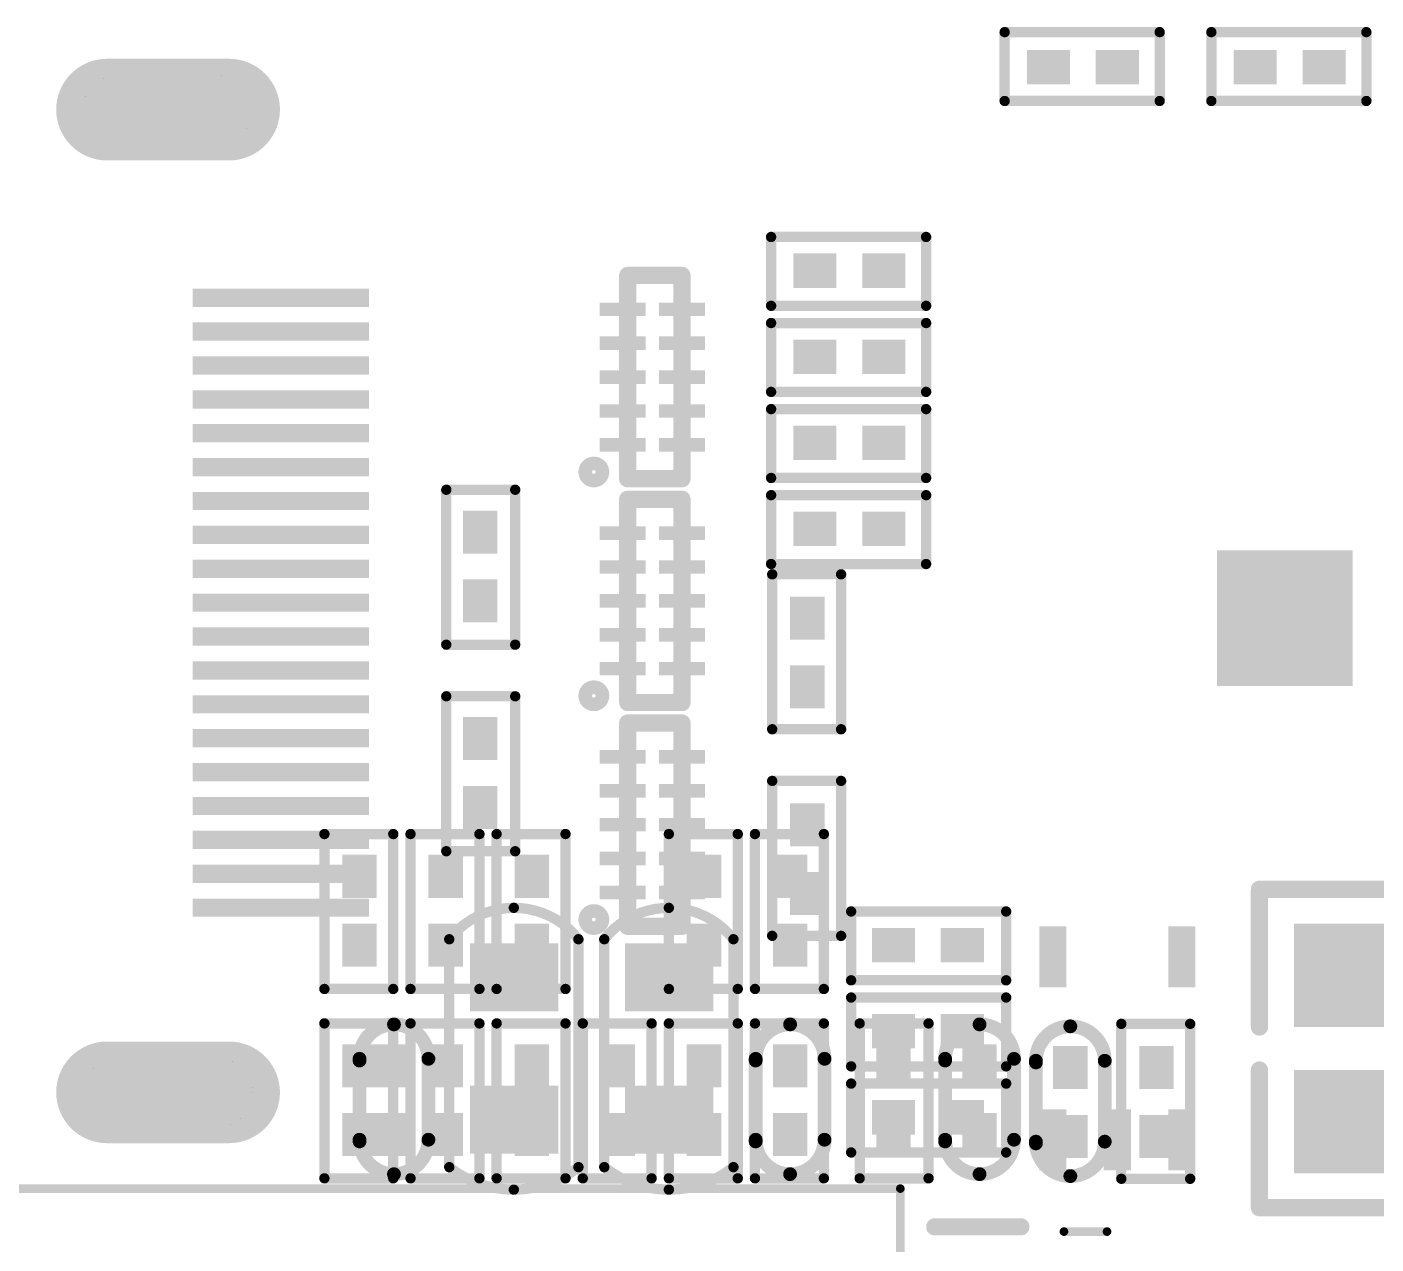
# Model space of a CAD drawing. Extents: x -400 to 4142, y 20 to 2756.
# Drawn here: x 347 to 1130, y 766 to 1473 of the extents above; entities that cross this region are included whole.
import ezdxf

# ---------------------------------------------------------------- set-up
doc = ezdxf.new("R2010")
doc.units = 0
doc.header["$MEASUREMENT"] = 0
for name, color, linetype in [('COMP_OUTLINE_BOTTOM', 6, 'Continuous'), ('COMP_OUTLINE_TOP', 4, 'Continuous'), ('DRILLHOLE', 10, 'Continuous'), ('PADLAYER_BOTTOM', 7, 'Continuous'), ('PADLAYER_TOP', 5, 'Continuous')]:
    doc.layers.add(name, color=color, linetype=linetype)

msp = doc.modelspace()

# ---------------------------------------------------------------- linework, layer by layer
at = {"layer": 'COMP_OUTLINE_BOTTOM'}
for points, const_width in [([(1004.57, 1470.39), (914.57, 1470.39)], 6), ([(914.57, 1470.39), (914.57, 1430.39)], 6), ([(1004.57, 1430.39), (1004.57, 1470.39)], 6), ([(1124.57, 1470.39), (1034.57, 1470.39)], 6), ([(1034.57, 1470.39), (1034.57, 1430.39)], 6), ([(1124.57, 1430.39), (1124.57, 1470.39)], 6), ([(914.57, 1430.39), (1004.57, 1430.39)], 6), ([(1034.57, 1430.39), (1124.57, 1430.39)], 6), ([(559.61, 1004.57), (519.61, 1004.57)], 6), ([(519.61, 1004.57), (519.61, 914.57)], 6), ([(559.61, 914.57), (559.61, 1004.57)], 6), ([(609.61, 1004.57), (569.61, 1004.57)], 6), ([(569.61, 1004.57), (569.61, 914.57)], 6), ([(609.61, 914.57), (609.61, 1004.57)], 6), ([(659.61, 1004.57), (619.61, 1004.57)], 6), ([(619.61, 1004.57), (619.61, 914.57)], 6), ([(659.61, 914.57), (659.61, 1004.57)], 6), ([(759.61, 1004.57), (719.61, 1004.57)], 6), ([(719.61, 1004.57), (719.61, 914.57)], 6), ([(759.61, 914.57), (759.61, 1004.57)], 6), ([(809.61, 1004.57), (769.61, 1004.57)], 6), ([(769.61, 1004.57), (769.61, 914.57)], 6), ([(809.61, 914.57), (809.61, 1004.57)], 6), ([(1157.5, 972.5), (1062.5, 972.5)], 10), ([(1062.5, 972.5), (1062.5, 892.5)], 10), ([(825.43, 959.61), (825.43, 919.61)], 6), ([(915.43, 959.61), (825.43, 959.61)], 6), ([(915.43, 919.61), (915.43, 959.61)], 6), ([(519.61, 914.57), (559.61, 914.57)], 6), ([(569.61, 914.57), (609.61, 914.57)], 6), ([(619.61, 914.57), (659.61, 914.57)], 6), ([(719.61, 914.57), (759.61, 914.57)], 6), ([(769.61, 914.57), (809.61, 914.57)], 6), ([(825.43, 919.61), (915.43, 919.61)], 6), ([(825.43, 909.61), (825.43, 869.61)], 6), ([(915.43, 909.61), (825.43, 909.61)], 6), ([(915.43, 869.61), (915.43, 909.61)], 6), ([(559.61, 894.57), (519.61, 894.57)], 6), ([(519.61, 894.57), (519.61, 804.57)], 6), ([(559.61, 804.57), (559.61, 894.57)], 6), ([(609.61, 894.57), (569.61, 894.57)], 6), ([(569.61, 894.57), (569.61, 804.57)], 6), ([(609.61, 804.57), (609.61, 894.57)], 6), ([(659.61, 894.57), (619.61, 894.57)], 6), ([(619.61, 894.57), (619.61, 804.57)], 6), ([(659.61, 804.57), (659.61, 894.57)], 6), ([(709.61, 894.57), (669.61, 894.57)], 6), ([(669.61, 894.57), (669.61, 804.57)], 6), ([(709.61, 804.57), (709.61, 894.57)], 6), ([(759.61, 894.57), (719.61, 894.57)], 6), ([(719.61, 894.57), (719.61, 804.57)], 6), ([(759.61, 804.57), (759.61, 894.57)], 6), ([(809.61, 894.57), (769.61, 894.57)], 6), ([(769.61, 894.57), (769.61, 804.57)], 6), ([(809.61, 804.57), (809.61, 894.57)], 6), ([(825.43, 869.61), (915.43, 869.61)], 6), ([(1062.5, 787.5), (1062.5, 867.5)], 10), ([(825.43, 859.61), (825.43, 819.61)], 6), ([(915.43, 859.61), (825.43, 859.61)], 6), ([(915.43, 819.61), (915.43, 859.61)], 6), ([(825.43, 819.61), (915.43, 819.61)], 6), ([(519.61, 804.57), (559.61, 804.57)], 6), ([(569.61, 804.57), (609.61, 804.57)], 6), ([(619.61, 804.57), (659.61, 804.57)], 6), ([(669.61, 804.57), (709.61, 804.57)], 6), ([(719.61, 804.57), (759.61, 804.57)], 6), ([(769.61, 804.57), (809.61, 804.57)], 6), ([(854, 798.622), (179, 798.622)], 5), ([(854, 298.622), (854, 798.622)], 5), ([(1157.5, 787.5), (1062.5, 787.5)], 10), ([(949, 773.622), (974, 773.622)], 5)]:
    msp.add_lwpolyline(points, dxfattribs=dict(at, const_width=const_width))
for points, const_width in [([(913.07, 1470.39, 1), (916.07, 1470.39, 1)], 3), ([(913.07, 1470.39, 1), (916.07, 1470.39, 1)], 3), ([(1003.07, 1470.39, 1), (1006.07, 1470.39, 1)], 3), ([(1003.07, 1470.39, 1), (1006.07, 1470.39, 1)], 3), ([(1033.07, 1470.39, 1), (1036.07, 1470.39, 1)], 3), ([(1033.07, 1470.39, 1), (1036.07, 1470.39, 1)], 3), ([(1123.07, 1470.39, 1), (1126.07, 1470.39, 1)], 3), ([(1123.07, 1470.39, 1), (1126.07, 1470.39, 1)], 3), ([(913.07, 1430.39, 1), (916.07, 1430.39, 1)], 3), ([(913.07, 1430.39, 1), (916.07, 1430.39, 1)], 3), ([(1003.07, 1430.39, 1), (1006.07, 1430.39, 1)], 3), ([(1003.07, 1430.39, 1), (1006.07, 1430.39, 1)], 3), ([(1033.07, 1430.39, 1), (1036.07, 1430.39, 1)], 3), ([(1033.07, 1430.39, 1), (1036.07, 1430.39, 1)], 3), ([(1123.07, 1430.39, 1), (1126.07, 1430.39, 1)], 3), ([(1123.07, 1430.39, 1), (1126.07, 1430.39, 1)], 3), ([(518.11, 1004.57, 1), (521.11, 1004.57, 1)], 3), ([(518.11, 1004.57, 1), (521.11, 1004.57, 1)], 3), ([(558.11, 1004.57, 1), (561.11, 1004.57, 1)], 3), ([(558.11, 1004.57, 1), (561.11, 1004.57, 1)], 3), ([(568.11, 1004.57, 1), (571.11, 1004.57, 1)], 3), ([(568.11, 1004.57, 1), (571.11, 1004.57, 1)], 3), ([(608.11, 1004.57, 1), (611.11, 1004.57, 1)], 3), ([(608.11, 1004.57, 1), (611.11, 1004.57, 1)], 3), ([(618.11, 1004.57, 1), (621.11, 1004.57, 1)], 3), ([(618.11, 1004.57, 1), (621.11, 1004.57, 1)], 3), ([(658.11, 1004.57, 1), (661.11, 1004.57, 1)], 3), ([(658.11, 1004.57, 1), (661.11, 1004.57, 1)], 3), ([(718.11, 1004.57, 1), (721.11, 1004.57, 1)], 3), ([(718.11, 1004.57, 1), (721.11, 1004.57, 1)], 3), ([(758.11, 1004.57, 1), (761.11, 1004.57, 1)], 3), ([(758.11, 1004.57, 1), (761.11, 1004.57, 1)], 3), ([(768.11, 1004.57, 1), (771.11, 1004.57, 1)], 3), ([(768.11, 1004.57, 1), (771.11, 1004.57, 1)], 3), ([(808.11, 1004.57, 1), (811.11, 1004.57, 1)], 3), ([(808.11, 1004.57, 1), (811.11, 1004.57, 1)], 3), ([(1060, 972.5, 1), (1065, 972.5, 1)], 5), ([(1060, 972.5, 1), (1065, 972.5, 1)], 5), ([(823.93, 959.61, 1), (826.93, 959.61, 1)], 3), ([(823.93, 959.61, 1), (826.93, 959.61, 1)], 3), ([(913.93, 959.61, 1), (916.93, 959.61, 1)], 3), ([(913.93, 959.61, 1), (916.93, 959.61, 1)], 3), ([(518.11, 914.57, 1), (521.11, 914.57, 1)], 3), ([(518.11, 914.57, 1), (521.11, 914.57, 1)], 3), ([(558.11, 914.57, 1), (561.11, 914.57, 1)], 3), ([(558.11, 914.57, 1), (561.11, 914.57, 1)], 3), ([(568.11, 914.57, 1), (571.11, 914.57, 1)], 3), ([(568.11, 914.57, 1), (571.11, 914.57, 1)], 3), ([(608.11, 914.57, 1), (611.11, 914.57, 1)], 3), ([(608.11, 914.57, 1), (611.11, 914.57, 1)], 3), ([(618.11, 914.57, 1), (621.11, 914.57, 1)], 3), ([(618.11, 914.57, 1), (621.11, 914.57, 1)], 3), ([(658.11, 914.57, 1), (661.11, 914.57, 1)], 3), ([(658.11, 914.57, 1), (661.11, 914.57, 1)], 3), ([(718.11, 914.57, 1), (721.11, 914.57, 1)], 3), ([(718.11, 914.57, 1), (721.11, 914.57, 1)], 3), ([(758.11, 914.57, 1), (761.11, 914.57, 1)], 3), ([(758.11, 914.57, 1), (761.11, 914.57, 1)], 3), ([(768.11, 914.57, 1), (771.11, 914.57, 1)], 3), ([(768.11, 914.57, 1), (771.11, 914.57, 1)], 3), ([(808.11, 914.57, 1), (811.11, 914.57, 1)], 3), ([(808.11, 914.57, 1), (811.11, 914.57, 1)], 3), ([(823.93, 919.61, 1), (826.93, 919.61, 1)], 3), ([(823.93, 919.61, 1), (826.93, 919.61, 1)], 3), ([(913.93, 919.61, 1), (916.93, 919.61, 1)], 3), ([(913.93, 919.61, 1), (916.93, 919.61, 1)], 3), ([(823.93, 909.61, 1), (826.93, 909.61, 1)], 3), ([(823.93, 909.61, 1), (826.93, 909.61, 1)], 3), ([(913.93, 909.61, 1), (916.93, 909.61, 1)], 3), ([(913.93, 909.61, 1), (916.93, 909.61, 1)], 3), ([(518.11, 894.57, 1), (521.11, 894.57, 1)], 3), ([(518.11, 894.57, 1), (521.11, 894.57, 1)], 3), ([(558.11, 894.57, 1), (561.11, 894.57, 1)], 3), ([(558.11, 894.57, 1), (561.11, 894.57, 1)], 3), ([(568.11, 894.57, 1), (571.11, 894.57, 1)], 3), ([(568.11, 894.57, 1), (571.11, 894.57, 1)], 3), ([(608.11, 894.57, 1), (611.11, 894.57, 1)], 3), ([(608.11, 894.57, 1), (611.11, 894.57, 1)], 3), ([(618.11, 894.57, 1), (621.11, 894.57, 1)], 3), ([(618.11, 894.57, 1), (621.11, 894.57, 1)], 3), ([(658.11, 894.57, 1), (661.11, 894.57, 1)], 3), ([(658.11, 894.57, 1), (661.11, 894.57, 1)], 3), ([(668.11, 894.57, 1), (671.11, 894.57, 1)], 3), ([(668.11, 894.57, 1), (671.11, 894.57, 1)], 3), ([(708.11, 894.57, 1), (711.11, 894.57, 1)], 3), ([(708.11, 894.57, 1), (711.11, 894.57, 1)], 3), ([(718.11, 894.57, 1), (721.11, 894.57, 1)], 3), ([(718.11, 894.57, 1), (721.11, 894.57, 1)], 3), ([(758.11, 894.57, 1), (761.11, 894.57, 1)], 3), ([(758.11, 894.57, 1), (761.11, 894.57, 1)], 3), ([(768.11, 894.57, 1), (771.11, 894.57, 1)], 3), ([(768.11, 894.57, 1), (771.11, 894.57, 1)], 3), ([(808.11, 894.57, 1), (811.11, 894.57, 1)], 3), ([(808.11, 894.57, 1), (811.11, 894.57, 1)], 3), ([(1060, 892.5, 1), (1065, 892.5, 1)], 5), ([(823.93, 869.61, 1), (826.93, 869.61, 1)], 3), ([(823.93, 869.61, 1), (826.93, 869.61, 1)], 3), ([(913.93, 869.61, 1), (916.93, 869.61, 1)], 3), ([(913.93, 869.61, 1), (916.93, 869.61, 1)], 3), ([(1060, 867.5, 1), (1065, 867.5, 1)], 5), ([(823.93, 859.61, 1), (826.93, 859.61, 1)], 3), ([(823.93, 859.61, 1), (826.93, 859.61, 1)], 3), ([(913.93, 859.61, 1), (916.93, 859.61, 1)], 3), ([(913.93, 859.61, 1), (916.93, 859.61, 1)], 3), ([(823.93, 819.61, 1), (826.93, 819.61, 1)], 3), ([(823.93, 819.61, 1), (826.93, 819.61, 1)], 3), ([(913.93, 819.61, 1), (916.93, 819.61, 1)], 3), ([(913.93, 819.61, 1), (916.93, 819.61, 1)], 3), ([(518.11, 804.57, 1), (521.11, 804.57, 1)], 3), ([(518.11, 804.57, 1), (521.11, 804.57, 1)], 3), ([(558.11, 804.57, 1), (561.11, 804.57, 1)], 3), ([(558.11, 804.57, 1), (561.11, 804.57, 1)], 3), ([(568.11, 804.57, 1), (571.11, 804.57, 1)], 3), ([(568.11, 804.57, 1), (571.11, 804.57, 1)], 3), ([(608.11, 804.57, 1), (611.11, 804.57, 1)], 3), ([(608.11, 804.57, 1), (611.11, 804.57, 1)], 3), ([(618.11, 804.57, 1), (621.11, 804.57, 1)], 3), ([(618.11, 804.57, 1), (621.11, 804.57, 1)], 3), ([(658.11, 804.57, 1), (661.11, 804.57, 1)], 3), ([(658.11, 804.57, 1), (661.11, 804.57, 1)], 3), ([(668.11, 804.57, 1), (671.11, 804.57, 1)], 3), ([(668.11, 804.57, 1), (671.11, 804.57, 1)], 3), ([(708.11, 804.57, 1), (711.11, 804.57, 1)], 3), ([(708.11, 804.57, 1), (711.11, 804.57, 1)], 3), ([(718.11, 804.57, 1), (721.11, 804.57, 1)], 3), ([(718.11, 804.57, 1), (721.11, 804.57, 1)], 3), ([(758.11, 804.57, 1), (761.11, 804.57, 1)], 3), ([(758.11, 804.57, 1), (761.11, 804.57, 1)], 3), ([(768.11, 804.57, 1), (771.11, 804.57, 1)], 3), ([(768.11, 804.57, 1), (771.11, 804.57, 1)], 3), ([(808.11, 804.57, 1), (811.11, 804.57, 1)], 3), ([(808.11, 804.57, 1), (811.11, 804.57, 1)], 3), ([(852.75, 798.622, 1), (855.25, 798.622, 1)], 2.5), ([(852.75, 798.622, 1), (855.25, 798.622, 1)], 2.5), ([(1060, 787.5, 1), (1065, 787.5, 1)], 5), ([(1060, 787.5, 1), (1065, 787.5, 1)], 5), ([(947.75, 773.622, 1), (950.25, 773.622, 1)], 2.5), ([(972.75, 773.622, 1), (975.25, 773.622, 1)], 2.5)]:
    msp.add_lwpolyline(points, format="xyb", close=True, dxfattribs=dict(at, const_width=const_width))
at = {"layer": 'COMP_OUTLINE_TOP'}
for points, const_width in [([(778.97, 1311.41), (778.97, 1351.41)], 6), ([(778.97, 1351.41), (868.97, 1351.41)], 6), ([(868.97, 1351.41), (868.97, 1311.41)], 6), ([(695.728, 1210.945), (695.728, 1329.055)], 10), ([(695.728, 1329.055), (727.224, 1329.055)], 10), ([(727.224, 1329.055), (727.224, 1210.945)], 10), ([(868.97, 1311.41), (778.97, 1311.41)], 6), ([(778.97, 1261.41), (778.97, 1301.41)], 6), ([(778.97, 1301.41), (868.97, 1301.41)], 6), ([(868.97, 1301.41), (868.97, 1261.41)], 6), ([(868.97, 1261.41), (778.97, 1261.41)], 6), ([(778.97, 1211.41), (778.97, 1251.41)], 6), ([(778.97, 1251.41), (868.97, 1251.41)], 6), ([(868.97, 1251.41), (868.97, 1211.41)], 6), ([(727.224, 1210.945), (695.728, 1210.945)], 10), ([(868.97, 1211.41), (778.97, 1211.41)], 6), ([(590.39, 1204.57), (630.39, 1204.57)], 6), ([(590.39, 1114.57), (590.39, 1204.57)], 6), ([(630.39, 1204.57), (630.39, 1114.57)], 6), ([(695.728, 1080.945), (695.728, 1199.055)], 10), ([(695.728, 1199.055), (727.224, 1199.055)], 10), ([(727.224, 1199.055), (727.224, 1080.945)], 10), ([(778.97, 1161.41), (778.97, 1201.41)], 6), ([(778.97, 1201.41), (868.97, 1201.41)], 6), ([(868.97, 1201.41), (868.97, 1161.41)], 6), ([(868.97, 1161.41), (778.97, 1161.41)], 6), ([(779.61, 1065.43), (779.61, 1155.43)], 6), ([(779.61, 1155.43), (819.61, 1155.43)], 6), ([(819.61, 1155.43), (819.61, 1065.43)], 6), ([(630.39, 1114.57), (590.39, 1114.57)], 6), ([(590.39, 1084.57), (630.39, 1084.57)], 6), ([(590.39, 994.57), (590.39, 1084.57)], 6), ([(630.39, 1084.57), (630.39, 994.57)], 6), ([(727.224, 1080.945), (695.728, 1080.945)], 10), ([(695.728, 950.945), (695.728, 1069.055)], 10), ([(695.728, 1069.055), (727.224, 1069.055)], 10), ([(727.224, 1069.055), (727.224, 950.945)], 10), ([(819.61, 1065.43), (779.61, 1065.43)], 6), ([(779.61, 945.43), (779.61, 1035.43)], 6), ([(779.61, 1035.43), (819.61, 1035.43)], 6), ([(819.61, 1035.43), (819.61, 945.43)], 6), ([(630.39, 994.57), (590.39, 994.57)], 6), ([(727.224, 950.945), (695.728, 950.945)], 10), ([(819.61, 945.43), (779.61, 945.43)], 6), ([(830.39, 894.57), (870.39, 894.57)], 6), ([(830.39, 804.57), (830.39, 894.57)], 6), ([(870.39, 894.57), (870.39, 804.57)], 6), ([(982.308, 804.309), (982.308, 894.309)], 6), ([(982.308, 894.309), (1022.308, 894.309)], 6), ([(1022.308, 894.309), (1022.308, 804.309)], 6), ([(580, 874), (580, 827)], 8), ([(810, 874), (810, 827)], 8), ([(920, 874), (920, 827)], 8), ([(540, 873), (540, 826)], 8), ([(770, 873), (770, 826)], 8), ([(880, 873), (880, 826)], 8), ([(932.698, 871.879), (932.698, 824.879)], 8), ([(972.698, 872.879), (972.698, 825.879)], 8), ([(870.39, 804.57), (830.39, 804.57)], 6), ([(1022.308, 804.309), (982.308, 804.309)], 6)]:
    msp.add_lwpolyline(points, dxfattribs=dict(at, const_width=const_width))
for points, const_width in [([(777.47, 1351.41, 1), (780.47, 1351.41, 1)], 3), ([(777.47, 1351.41, 1), (780.47, 1351.41, 1)], 3), ([(867.47, 1351.41, 1), (870.47, 1351.41, 1)], 3), ([(867.47, 1351.41, 1), (870.47, 1351.41, 1)], 3), ([(693.228, 1329.055, 1), (698.228, 1329.055, 1)], 5), ([(693.228, 1329.055, 1), (698.228, 1329.055, 1)], 5), ([(724.724, 1329.055, 1), (729.724, 1329.055, 1)], 5), ([(724.724, 1329.055, 1), (729.724, 1329.055, 1)], 5), ([(777.47, 1311.41, 1), (780.47, 1311.41, 1)], 3), ([(777.47, 1311.41, 1), (780.47, 1311.41, 1)], 3), ([(867.47, 1311.41, 1), (870.47, 1311.41, 1)], 3), ([(867.47, 1311.41, 1), (870.47, 1311.41, 1)], 3), ([(777.47, 1301.41, 1), (780.47, 1301.41, 1)], 3), ([(777.47, 1301.41, 1), (780.47, 1301.41, 1)], 3), ([(867.47, 1301.41, 1), (870.47, 1301.41, 1)], 3), ([(867.47, 1301.41, 1), (870.47, 1301.41, 1)], 3), ([(777.47, 1261.41, 1), (780.47, 1261.41, 1)], 3), ([(777.47, 1261.41, 1), (780.47, 1261.41, 1)], 3), ([(867.47, 1261.41, 1), (870.47, 1261.41, 1)], 3), ([(867.47, 1261.41, 1), (870.47, 1261.41, 1)], 3), ([(777.47, 1251.41, 1), (780.47, 1251.41, 1)], 3), ([(777.47, 1251.41, 1), (780.47, 1251.41, 1)], 3), ([(867.47, 1251.41, 1), (870.47, 1251.41, 1)], 3), ([(867.47, 1251.41, 1), (870.47, 1251.41, 1)], 3), ([(693.228, 1210.945, 1), (698.228, 1210.945, 1)], 5), ([(693.228, 1210.945, 1), (698.228, 1210.945, 1)], 5), ([(724.724, 1210.945, 1), (729.724, 1210.945, 1)], 5), ([(724.724, 1210.945, 1), (729.724, 1210.945, 1)], 5), ([(777.47, 1211.41, 1), (780.47, 1211.41, 1)], 3), ([(777.47, 1211.41, 1), (780.47, 1211.41, 1)], 3), ([(867.47, 1211.41, 1), (870.47, 1211.41, 1)], 3), ([(867.47, 1211.41, 1), (870.47, 1211.41, 1)], 3), ([(588.89, 1204.57, 1), (591.89, 1204.57, 1)], 3), ([(588.89, 1204.57, 1), (591.89, 1204.57, 1)], 3), ([(628.89, 1204.57, 1), (631.89, 1204.57, 1)], 3), ([(628.89, 1204.57, 1), (631.89, 1204.57, 1)], 3), ([(693.228, 1199.055, 1), (698.228, 1199.055, 1)], 5), ([(693.228, 1199.055, 1), (698.228, 1199.055, 1)], 5), ([(724.724, 1199.055, 1), (729.724, 1199.055, 1)], 5), ([(724.724, 1199.055, 1), (729.724, 1199.055, 1)], 5), ([(777.47, 1201.41, 1), (780.47, 1201.41, 1)], 3), ([(777.47, 1201.41, 1), (780.47, 1201.41, 1)], 3), ([(867.47, 1201.41, 1), (870.47, 1201.41, 1)], 3), ([(867.47, 1201.41, 1), (870.47, 1201.41, 1)], 3), ([(777.47, 1161.41, 1), (780.47, 1161.41, 1)], 3), ([(777.47, 1161.41, 1), (780.47, 1161.41, 1)], 3), ([(867.47, 1161.41, 1), (870.47, 1161.41, 1)], 3), ([(867.47, 1161.41, 1), (870.47, 1161.41, 1)], 3), ([(778.11, 1155.43, 1), (781.11, 1155.43, 1)], 3), ([(778.11, 1155.43, 1), (781.11, 1155.43, 1)], 3), ([(818.11, 1155.43, 1), (821.11, 1155.43, 1)], 3), ([(818.11, 1155.43, 1), (821.11, 1155.43, 1)], 3), ([(588.89, 1114.57, 1), (591.89, 1114.57, 1)], 3), ([(588.89, 1114.57, 1), (591.89, 1114.57, 1)], 3), ([(628.89, 1114.57, 1), (631.89, 1114.57, 1)], 3), ([(628.89, 1114.57, 1), (631.89, 1114.57, 1)], 3), ([(588.89, 1084.57, 1), (591.89, 1084.57, 1)], 3), ([(588.89, 1084.57, 1), (591.89, 1084.57, 1)], 3), ([(628.89, 1084.57, 1), (631.89, 1084.57, 1)], 3), ([(628.89, 1084.57, 1), (631.89, 1084.57, 1)], 3), ([(693.228, 1080.945, 1), (698.228, 1080.945, 1)], 5), ([(693.228, 1080.945, 1), (698.228, 1080.945, 1)], 5), ([(724.724, 1080.945, 1), (729.724, 1080.945, 1)], 5), ([(724.724, 1080.945, 1), (729.724, 1080.945, 1)], 5), ([(693.228, 1069.055, 1), (698.228, 1069.055, 1)], 5), ([(693.228, 1069.055, 1), (698.228, 1069.055, 1)], 5), ([(724.724, 1069.055, 1), (729.724, 1069.055, 1)], 5), ([(724.724, 1069.055, 1), (729.724, 1069.055, 1)], 5), ([(778.11, 1065.43, 1), (781.11, 1065.43, 1)], 3), ([(778.11, 1065.43, 1), (781.11, 1065.43, 1)], 3), ([(818.11, 1065.43, 1), (821.11, 1065.43, 1)], 3), ([(818.11, 1065.43, 1), (821.11, 1065.43, 1)], 3), ([(778.11, 1035.43, 1), (781.11, 1035.43, 1)], 3), ([(778.11, 1035.43, 1), (781.11, 1035.43, 1)], 3), ([(818.11, 1035.43, 1), (821.11, 1035.43, 1)], 3), ([(818.11, 1035.43, 1), (821.11, 1035.43, 1)], 3), ([(588.89, 994.57, 1), (591.89, 994.57, 1)], 3), ([(588.89, 994.57, 1), (591.89, 994.57, 1)], 3), ([(628.89, 994.57, 1), (631.89, 994.57, 1)], 3), ([(628.89, 994.57, 1), (631.89, 994.57, 1)], 3), ([(628.1, 961.696, 1), (631.1, 961.696, 1)], 3), ([(628.1, 961.696, 1), (631.1, 961.696, 1)], 3), ([(718.1, 961.696, 1), (721.1, 961.696, 1)], 3), ([(718.1, 961.696, 1), (721.1, 961.696, 1)], 3), ([(693.228, 950.945, 1), (698.228, 950.945, 1)], 5), ([(693.228, 950.945, 1), (698.228, 950.945, 1)], 5), ([(724.724, 950.945, 1), (729.724, 950.945, 1)], 5), ([(724.724, 950.945, 1), (729.724, 950.945, 1)], 5), ([(778.11, 945.43, 1), (781.11, 945.43, 1)], 3), ([(778.11, 945.43, 1), (781.11, 945.43, 1)], 3), ([(818.11, 945.43, 1), (821.11, 945.43, 1)], 3), ([(818.11, 945.43, 1), (821.11, 945.43, 1)], 3), ([(590.6, 943.458, 1), (593.6, 943.458, 1)], 3), ([(590.6, 943.458, 1), (593.6, 943.458, 1)], 3), ([(665.6, 943.458, 1), (668.6, 943.458, 1)], 3), ([(665.6, 943.458, 1), (668.6, 943.458, 1)], 3), ([(680.6, 943.458, 1), (683.6, 943.458, 1)], 3), ([(680.6, 943.458, 1), (683.6, 943.458, 1)], 3), ([(755.6, 943.458, 1), (758.6, 943.458, 1)], 3), ([(755.6, 943.458, 1), (758.6, 943.458, 1)], 3), ([(558, 894, 1), (562, 894, 1)], 4), ([(558, 894, 1), (562, 894, 1)], 4), ([(788, 894, 1), (792, 894, 1)], 4), ([(788, 894, 1), (792, 894, 1)], 4), ([(828.89, 894.57, 1), (831.89, 894.57, 1)], 3), ([(828.89, 894.57, 1), (831.89, 894.57, 1)], 3), ([(868.89, 894.57, 1), (871.89, 894.57, 1)], 3), ([(868.89, 894.57, 1), (871.89, 894.57, 1)], 3), ([(898, 894, 1), (902, 894, 1)], 4), ([(898, 894, 1), (902, 894, 1)], 4), ([(950.698, 892.879, 1), (954.698, 892.879, 1)], 4), ([(950.698, 892.879, 1), (954.698, 892.879, 1)], 4), ([(980.808, 894.309, 1), (983.808, 894.309, 1)], 3), ([(980.808, 894.309, 1), (983.808, 894.309, 1)], 3), ([(1020.808, 894.309, 1), (1023.808, 894.309, 1)], 3), ([(1020.808, 894.309, 1), (1023.808, 894.309, 1)], 3), ([(538, 874, 1), (542, 874, 1)], 4), ([(578, 874, 1), (582, 874, 1)], 4), ([(578, 874, 1), (582, 874, 1)], 4), ([(768, 874, 1), (772, 874, 1)], 4), ([(808, 874, 1), (812, 874, 1)], 4), ([(808, 874, 1), (812, 874, 1)], 4), ([(878, 874, 1), (882, 874, 1)], 4), ([(918, 874, 1), (922, 874, 1)], 4), ([(918, 874, 1), (922, 874, 1)], 4), ([(538, 873, 1), (542, 873, 1)], 4), ([(768, 873, 1), (772, 873, 1)], 4), ([(878, 873, 1), (882, 873, 1)], 4), ([(930.698, 872.879, 1), (934.698, 872.879, 1)], 4), ([(930.698, 871.879, 1), (934.698, 871.879, 1)], 4), ([(970.698, 872.879, 1), (974.698, 872.879, 1)], 4), ([(970.698, 872.879, 1), (974.698, 872.879, 1)], 4), ([(538, 827, 1), (542, 827, 1)], 4), ([(578, 827, 1), (582, 827, 1)], 4), ([(578, 827, 1), (582, 827, 1)], 4), ([(768, 827, 1), (772, 827, 1)], 4), ([(808, 827, 1), (812, 827, 1)], 4), ([(808, 827, 1), (812, 827, 1)], 4), ([(878, 827, 1), (882, 827, 1)], 4), ([(918, 827, 1), (922, 827, 1)], 4), ([(918, 827, 1), (922, 827, 1)], 4), ([(538, 826, 1), (542, 826, 1)], 4), ([(768, 826, 1), (772, 826, 1)], 4), ([(878, 826, 1), (882, 826, 1)], 4), ([(930.698, 825.879, 1), (934.698, 825.879, 1)], 4), ([(930.698, 824.879, 1), (934.698, 824.879, 1)], 4), ([(970.698, 825.879, 1), (974.698, 825.879, 1)], 4), ([(970.698, 825.879, 1), (974.698, 825.879, 1)], 4), ([(558, 807, 1), (562, 807, 1)], 4), ([(558, 807, 1), (562, 807, 1)], 4), ([(590.6, 811.07, 1), (593.6, 811.07, 1)], 3), ([(590.6, 811.07, 1), (593.6, 811.07, 1)], 3), ([(665.6, 811.07, 1), (668.6, 811.07, 1)], 3), ([(665.6, 811.07, 1), (668.6, 811.07, 1)], 3), ([(680.6, 811.07, 1), (683.6, 811.07, 1)], 3), ([(680.6, 811.07, 1), (683.6, 811.07, 1)], 3), ([(755.6, 811.07, 1), (758.6, 811.07, 1)], 3), ([(755.6, 811.07, 1), (758.6, 811.07, 1)], 3), ([(788, 807, 1), (792, 807, 1)], 4), ([(788, 807, 1), (792, 807, 1)], 4), ([(828.89, 804.57, 1), (831.89, 804.57, 1)], 3), ([(828.89, 804.57, 1), (831.89, 804.57, 1)], 3), ([(868.89, 804.57, 1), (871.89, 804.57, 1)], 3), ([(868.89, 804.57, 1), (871.89, 804.57, 1)], 3), ([(898, 807, 1), (902, 807, 1)], 4), ([(898, 807, 1), (902, 807, 1)], 4), ([(950.698, 805.879, 1), (954.698, 805.879, 1)], 4), ([(950.698, 805.879, 1), (954.698, 805.879, 1)], 4), ([(980.808, 804.309, 1), (983.808, 804.309, 1)], 3), ([(980.808, 804.309, 1), (983.808, 804.309, 1)], 3), ([(1020.808, 804.309, 1), (1023.808, 804.309, 1)], 3), ([(1020.808, 804.309, 1), (1023.808, 804.309, 1)], 3), ([(628.1, 797.987, 1), (631.1, 797.987, 1)], 3), ([(628.1, 797.987, 1), (631.1, 797.987, 1)], 3), ([(718.1, 797.987, 1), (721.1, 797.987, 1)], 3), ([(718.1, 797.987, 1), (721.1, 797.987, 1)], 3)]:
    msp.add_lwpolyline(points, format="xyb", close=True, dxfattribs=dict(at, const_width=const_width))
for points, const_width in [([(672.106, 1214.882, 1), (679.98, 1214.882, 1), (672.106, 1214.882)], 10), ([(672.106, 1084.882, 1), (679.98, 1084.882, 1), (672.106, 1084.882)], 10), ([(592.1, 943.458, -0.230282), (629.6, 961.696, -0.230282)], 6), ([(629.6, 961.696, -0.230282), (667.1, 943.458)], 6), ([(672.106, 954.882, 1), (679.98, 954.882, 1), (672.106, 954.882)], 10), ([(682.1, 943.458, -0.230282), (719.6, 961.696, -0.230282)], 6), ([(719.6, 961.696, -0.230282), (757.1, 943.458)], 6), ([(592.1, 811.07), (592.1, 943.458, -0.230282)], 6), ([(667.1, 943.458), (667.1, 811.07, -0.169436)], 6), ([(682.1, 811.07), (682.1, 943.458, -0.230282)], 6), ([(757.1, 943.458), (757.1, 811.07, -0.169436)], 6), ([(540, 874, -0.414214), (560, 894, -0.414214)], 8), ([(560, 894, -0.414214), (580, 874)], 8), ([(770, 874, -0.414214), (790, 894, -0.414214)], 8), ([(790, 894, -0.414214), (810, 874)], 8), ([(880, 874, -0.414214), (900, 894, -0.414214)], 8), ([(900, 894, -0.414214), (920, 874)], 8), ([(932.698, 872.879, -0.414214), (952.698, 892.879, -0.414214)], 8), ([(952.698, 892.879, -0.414214), (972.698, 872.879)], 8), ([(560, 807, -0.414214), (540, 827)], 8), ([(580, 827, -0.414214), (560, 807, -0.414214)], 8), ([(790, 807, -0.414214), (770, 827)], 8), ([(810, 827, -0.414214), (790, 807, -0.414214)], 8), ([(900, 807, -0.414214), (880, 827)], 8), ([(920, 827, -0.414214), (900, 807, -0.414214)], 8), ([(952.698, 805.879, -0.414214), (932.698, 825.879)], 8), ([(972.698, 825.879, -0.414214), (952.698, 805.879, -0.414214)], 8), ([(629.6, 797.987, -0.169436), (592.1, 811.07)], 6), ([(667.1, 811.07, -0.169436), (629.6, 797.987, -0.169436)], 6), ([(719.6, 797.987, -0.169436), (682.1, 811.07)], 6), ([(757.1, 811.07, -0.169436), (719.6, 797.987, -0.169436)], 6)]:
    msp.add_lwpolyline(points, format="xyb", dxfattribs=dict(at, const_width=const_width))
at = {"layer": 'DRILLHOLE', "const_width": 0.001}
for points in [[(399.321, 1405.698, -1), (399.321, 1445.068), (458.376, 1445.068, -1), (458.376, 1405.698), (399.321, 1405.698)], [(399.321, 834.831, -1), (399.321, 874.201), (458.376, 874.201, -1), (458.376, 834.831), (399.321, 834.831)]]:
    msp.add_lwpolyline(points, format="xyb", dxfattribs=at)
at = {"layer": 'DRILLHOLE', "const_width": 0.0005}
for points in [[(399.321, 1405.698, 1), (399.321, 1405.698, 1)], [(399.321, 1405.698, 1), (399.321, 1405.698, 1)], [(399.321, 834.831, 1), (399.321, 834.831, 1)], [(399.321, 834.831, 1), (399.321, 834.831, 1)]]:
    msp.add_lwpolyline(points, format="xyb", close=True, dxfattribs=at)
at = {"layer": 'PADLAYER_BOTTOM'}
for points, const_width in [([(378.652, 1425.383, 1), (408.179, 1425.383, 1)], 29.527), ([(449.518, 1425.383, 1), (479.045, 1425.383, 1)], 29.527), ([(378.652, 854.516, 1), (408.179, 854.516, 1)], 29.527), ([(449.518, 854.516, 1), (479.045, 854.516, 1)], 29.527), ([(871.5, 776.378, 1), (876.5, 776.378, 1)], 5), ([(921.5, 776.378, 1), (926.5, 776.378, 1)], 5)]:
    msp.add_lwpolyline(points, format="xyb", close=True, dxfattribs=dict(at, const_width=const_width))
for points in [[(927.5, 1440), (952.5, 1440), (927.5, 1460), (952.5, 1460)], [(967.5, 1440), (992.5, 1440), (967.5, 1460), (992.5, 1460)], [(1047.5, 1440), (1072.5, 1440), (1047.5, 1460), (1072.5, 1460)], [(1087.5, 1440), (1112.5, 1440), (1087.5, 1460), (1112.5, 1460)], [(464.282, 1454.911), (393.416, 1454.911), (464.282, 1395.856), (393.416, 1395.856)], [(1037.953, 1090.63), (1116.693, 1090.63), (1037.953, 1169.37), (1116.693, 1169.37)], [(550, 967.5), (550, 992.5), (530, 967.5), (530, 992.5)], [(600, 967.5), (600, 992.5), (580, 967.5), (580, 992.5)], [(650, 967.5), (650, 992.5), (630, 967.5), (630, 992.5)], [(750, 967.5), (750, 992.5), (730, 967.5), (730, 992.5)], [(800, 967.5), (800, 992.5), (780, 967.5), (780, 992.5)], [(550, 927.5), (550, 952.5), (530, 927.5), (530, 952.5)], [(600, 927.5), (600, 952.5), (580, 927.5), (580, 952.5)], [(650, 927.5), (650, 952.5), (630, 927.5), (630, 952.5)], [(750, 927.5), (750, 952.5), (730, 927.5), (730, 952.5)], [(800, 927.5), (800, 952.5), (780, 927.5), (780, 952.5)], [(862.5, 950), (837.5, 950), (862.5, 930), (837.5, 930)], [(902.5, 950), (877.5, 950), (902.5, 930), (877.5, 930)], [(950.472, 915.434), (950.472, 950.866), (934.724, 915.434), (934.724, 950.866)], [(1025.276, 915.434), (1025.276, 950.866), (1009.528, 915.434), (1009.528, 950.866)], [(1082.5, 952.5), (1082.5, 892.5), (1137.5, 952.5), (1137.5, 892.5)], [(862.5, 900), (837.5, 900), (862.5, 880), (837.5, 880)], [(902.5, 900), (877.5, 900), (902.5, 880), (877.5, 880)], [(464.281, 884.044), (393.415, 884.044), (464.281, 824.989), (393.415, 824.989)], [(550, 857.5), (550, 882.5), (530, 857.5), (530, 882.5)], [(600, 857.5), (600, 882.5), (580, 857.5), (580, 882.5)], [(650, 857.5), (650, 882.5), (630, 857.5), (630, 882.5)], [(700, 857.5), (700, 882.5), (680, 857.5), (680, 882.5)], [(750, 857.5), (750, 882.5), (730, 857.5), (730, 882.5)], [(800, 857.5), (800, 882.5), (780, 857.5), (780, 882.5)], [(1082.5, 867.5), (1082.5, 807.5), (1137.5, 867.5), (1137.5, 807.5)], [(862.5, 850), (837.5, 850), (862.5, 830), (837.5, 830)], [(902.5, 850), (877.5, 850), (902.5, 830), (877.5, 830)], [(550, 817.5), (550, 842.5), (530, 817.5), (530, 842.5)], [(600, 817.5), (600, 842.5), (580, 817.5), (580, 842.5)], [(650, 817.5), (650, 842.5), (630, 817.5), (630, 842.5)], [(700, 817.5), (700, 842.5), (680, 817.5), (680, 842.5)], [(750, 817.5), (750, 842.5), (730, 817.5), (730, 842.5)], [(800, 817.5), (800, 842.5), (780, 817.5), (780, 842.5)], [(950.472, 809.134), (950.472, 844.566), (934.724, 809.134), (934.724, 844.566)], [(987.874, 809.134), (987.874, 844.566), (972.126, 809.134), (972.126, 844.566)], [(1025.276, 809.134), (1025.276, 844.566), (1009.528, 809.134), (1009.528, 844.566)], [(874, 771.378), (924, 771.378), (874, 781.378), (924, 781.378)]]:
    msp.add_solid(points, dxfattribs=at)
at = {"layer": 'PADLAYER_TOP', "const_width": 29.527}
for points in [[(378.652, 1425.383, 1), (408.179, 1425.383, 1)], [(449.518, 1425.383, 1), (479.045, 1425.383, 1)], [(378.652, 854.516, 1), (408.179, 854.516, 1)], [(449.518, 854.516, 1), (479.045, 854.516, 1)]]:
    msp.add_lwpolyline(points, format="xyb", close=True, dxfattribs=at)
at = {"layer": 'PADLAYER_TOP'}
for points in [[(464.282, 1454.911), (393.416, 1454.911), (464.282, 1395.856), (393.416, 1395.856)], [(816.9, 1341.8), (791.9, 1341.8), (816.9, 1321.8), (791.9, 1321.8)], [(856.9, 1341.8), (831.9, 1341.8), (856.9, 1321.8), (831.9, 1321.8)], [(545.581, 1321.446), (443.219, 1321.446), (545.581, 1310.816), (443.219, 1310.816)], [(706.063, 1313.307), (679.488, 1313.307), (706.063, 1305.433), (679.488, 1305.433)], [(740.512, 1313.307), (713.937, 1313.307), (740.512, 1305.433), (713.937, 1305.433)], [(545.581, 1301.761), (443.219, 1301.761), (545.581, 1291.131), (443.219, 1291.131)], [(706.063, 1293.622), (679.488, 1293.622), (706.063, 1285.748), (679.488, 1285.748)], [(740.512, 1293.622), (713.937, 1293.622), (740.512, 1285.748), (713.937, 1285.748)], [(816.9, 1291.8), (791.9, 1291.8), (816.9, 1271.8), (791.9, 1271.8)], [(856.9, 1291.8), (831.9, 1291.8), (856.9, 1271.8), (831.9, 1271.8)], [(545.581, 1282.076), (443.219, 1282.076), (545.581, 1271.446), (443.219, 1271.446)], [(706.063, 1273.937), (679.488, 1273.937), (706.063, 1266.063), (679.488, 1266.063)], [(740.512, 1273.937), (713.937, 1273.937), (740.512, 1266.063), (713.937, 1266.063)], [(545.581, 1262.391), (443.219, 1262.391), (545.581, 1251.761), (443.219, 1251.761)], [(706.063, 1254.252), (679.488, 1254.252), (706.063, 1246.378), (679.488, 1246.378)], [(740.512, 1254.252), (713.937, 1254.252), (740.512, 1246.378), (713.937, 1246.378)], [(545.581, 1242.705), (443.219, 1242.705), (545.581, 1232.076), (443.219, 1232.076)], [(816.9, 1241.8), (791.9, 1241.8), (816.9, 1221.8), (791.9, 1221.8)], [(856.9, 1241.8), (831.9, 1241.8), (856.9, 1221.8), (831.9, 1221.8)], [(706.063, 1234.567), (679.488, 1234.567), (706.063, 1226.693), (679.488, 1226.693)], [(740.512, 1234.567), (713.937, 1234.567), (740.512, 1226.693), (713.937, 1226.693)], [(545.581, 1223.02), (443.219, 1223.02), (545.581, 1212.391), (443.219, 1212.391)], [(545.581, 1203.335), (443.219, 1203.335), (545.581, 1192.705), (443.219, 1192.705)], [(600, 1192.5), (600, 1167.5), (620, 1192.5), (620, 1167.5)], [(816.9, 1191.8), (791.9, 1191.8), (816.9, 1171.8), (791.9, 1171.8)], [(856.9, 1191.8), (831.9, 1191.8), (856.9, 1171.8), (831.9, 1171.8)], [(545.581, 1183.65), (443.219, 1183.65), (545.581, 1173.02), (443.219, 1173.02)], [(706.063, 1183.307), (679.488, 1183.307), (706.063, 1175.433), (679.488, 1175.433)], [(740.512, 1183.307), (713.937, 1183.307), (740.512, 1175.433), (713.937, 1175.433)], [(545.581, 1163.965), (443.219, 1163.965), (545.581, 1153.335), (443.219, 1153.335)], [(706.063, 1163.622), (679.488, 1163.622), (706.063, 1155.748), (679.488, 1155.748)], [(740.512, 1163.622), (713.937, 1163.622), (740.512, 1155.748), (713.937, 1155.748)], [(600, 1152.5), (600, 1127.5), (620, 1152.5), (620, 1127.5)], [(545.581, 1144.28), (443.219, 1144.28), (545.581, 1133.65), (443.219, 1133.65)], [(706.063, 1143.937), (679.488, 1143.937), (706.063, 1136.063), (679.488, 1136.063)], [(740.512, 1143.937), (713.937, 1143.937), (740.512, 1136.063), (713.937, 1136.063)], [(810, 1117.5), (810, 1142.5), (790, 1117.5), (790, 1142.5)], [(545.581, 1124.595), (443.219, 1124.595), (545.581, 1113.965), (443.219, 1113.965)], [(706.063, 1124.252), (679.488, 1124.252), (706.063, 1116.378), (679.488, 1116.378)], [(740.512, 1124.252), (713.937, 1124.252), (740.512, 1116.378), (713.937, 1116.378)], [(545.581, 1104.91), (443.219, 1104.91), (545.581, 1094.28), (443.219, 1094.28)], [(706.063, 1104.567), (679.488, 1104.567), (706.063, 1096.693), (679.488, 1096.693)], [(740.512, 1104.567), (713.937, 1104.567), (740.512, 1096.693), (713.937, 1096.693)], [(810, 1077.5), (810, 1102.5), (790, 1077.5), (790, 1102.5)], [(545.581, 1085.225), (443.219, 1085.225), (545.581, 1074.595), (443.219, 1074.595)], [(545.581, 1065.54), (443.219, 1065.54), (545.581, 1054.91), (443.219, 1054.91)], [(600, 1072.5), (600, 1047.5), (620, 1072.5), (620, 1047.5)], [(706.063, 1053.307), (679.488, 1053.307), (706.063, 1045.433), (679.488, 1045.433)], [(740.512, 1053.307), (713.937, 1053.307), (740.512, 1045.433), (713.937, 1045.433)], [(545.581, 1045.855), (443.219, 1045.855), (545.581, 1035.225), (443.219, 1035.225)], [(545.581, 1026.17), (443.219, 1026.17), (545.581, 1015.54), (443.219, 1015.54)], [(600, 1032.5), (600, 1007.5), (620, 1032.5), (620, 1007.5)], [(706.063, 1033.622), (679.488, 1033.622), (706.063, 1025.748), (679.488, 1025.748)], [(740.512, 1033.622), (713.937, 1033.622), (740.512, 1025.748), (713.937, 1025.748)], [(810, 997.5), (810, 1022.5), (790, 997.5), (790, 1022.5)], [(706.063, 1013.937), (679.488, 1013.937), (706.063, 1006.063), (679.488, 1006.063)], [(740.512, 1013.937), (713.937, 1013.937), (740.512, 1006.063), (713.937, 1006.063)], [(545.581, 1006.485), (443.219, 1006.485), (545.581, 995.855), (443.219, 995.855)], [(706.063, 994.252), (679.488, 994.252), (706.063, 986.378), (679.488, 986.378)], [(740.512, 994.252), (713.937, 994.252), (740.512, 986.378), (713.937, 986.378)], [(545.581, 986.8), (443.219, 986.8), (545.581, 976.17), (443.219, 976.17)], [(810, 957.5), (810, 982.5), (790, 957.5), (790, 982.5)], [(706.063, 974.567), (679.488, 974.567), (706.063, 966.693), (679.488, 966.693)], [(740.512, 974.567), (713.937, 974.567), (740.512, 966.693), (713.937, 966.693)], [(545.581, 967.115), (443.219, 967.115), (545.581, 956.485), (443.219, 956.485)], [(655.41, 941.025), (604.23, 941.025), (655.41, 901.655), (604.23, 901.655)], [(745.41, 941.025), (694.23, 941.025), (745.41, 901.655), (694.23, 901.655)], [(464.281, 884.044), (393.415, 884.044), (464.281, 824.989), (393.415, 824.989)], [(550, 882.5), (550, 857.5), (570, 882.5), (570, 857.5)], [(780, 882.5), (780, 857.5), (800, 882.5), (800, 857.5)], [(840, 882.5), (840, 857.5), (860, 882.5), (860, 857.5)], [(890, 882.5), (890, 857.5), (910, 882.5), (910, 857.5)], [(942.698, 881.379), (942.698, 856.379), (962.698, 881.379), (962.698, 856.379)], [(1012.698, 856.379), (1012.698, 881.379), (992.698, 856.379), (992.698, 881.379)], [(655.41, 858.345), (604.23, 858.345), (655.41, 818.975), (604.23, 818.975)], [(745.41, 858.345), (694.23, 858.345), (745.41, 818.975), (694.23, 818.975)], [(550, 842.5), (550, 817.5), (570, 842.5), (570, 817.5)], [(780, 842.5), (780, 817.5), (800, 842.5), (800, 817.5)], [(840, 842.5), (840, 817.5), (860, 842.5), (860, 817.5)], [(890, 842.5), (890, 817.5), (910, 842.5), (910, 817.5)], [(942.698, 841.379), (942.698, 816.379), (962.698, 841.379), (962.698, 816.379)], [(1012.698, 816.379), (1012.698, 841.379), (992.698, 816.379), (992.698, 841.379)]]:
    msp.add_solid(points, dxfattribs=at)

doc.saveas('drawing.dxf')
